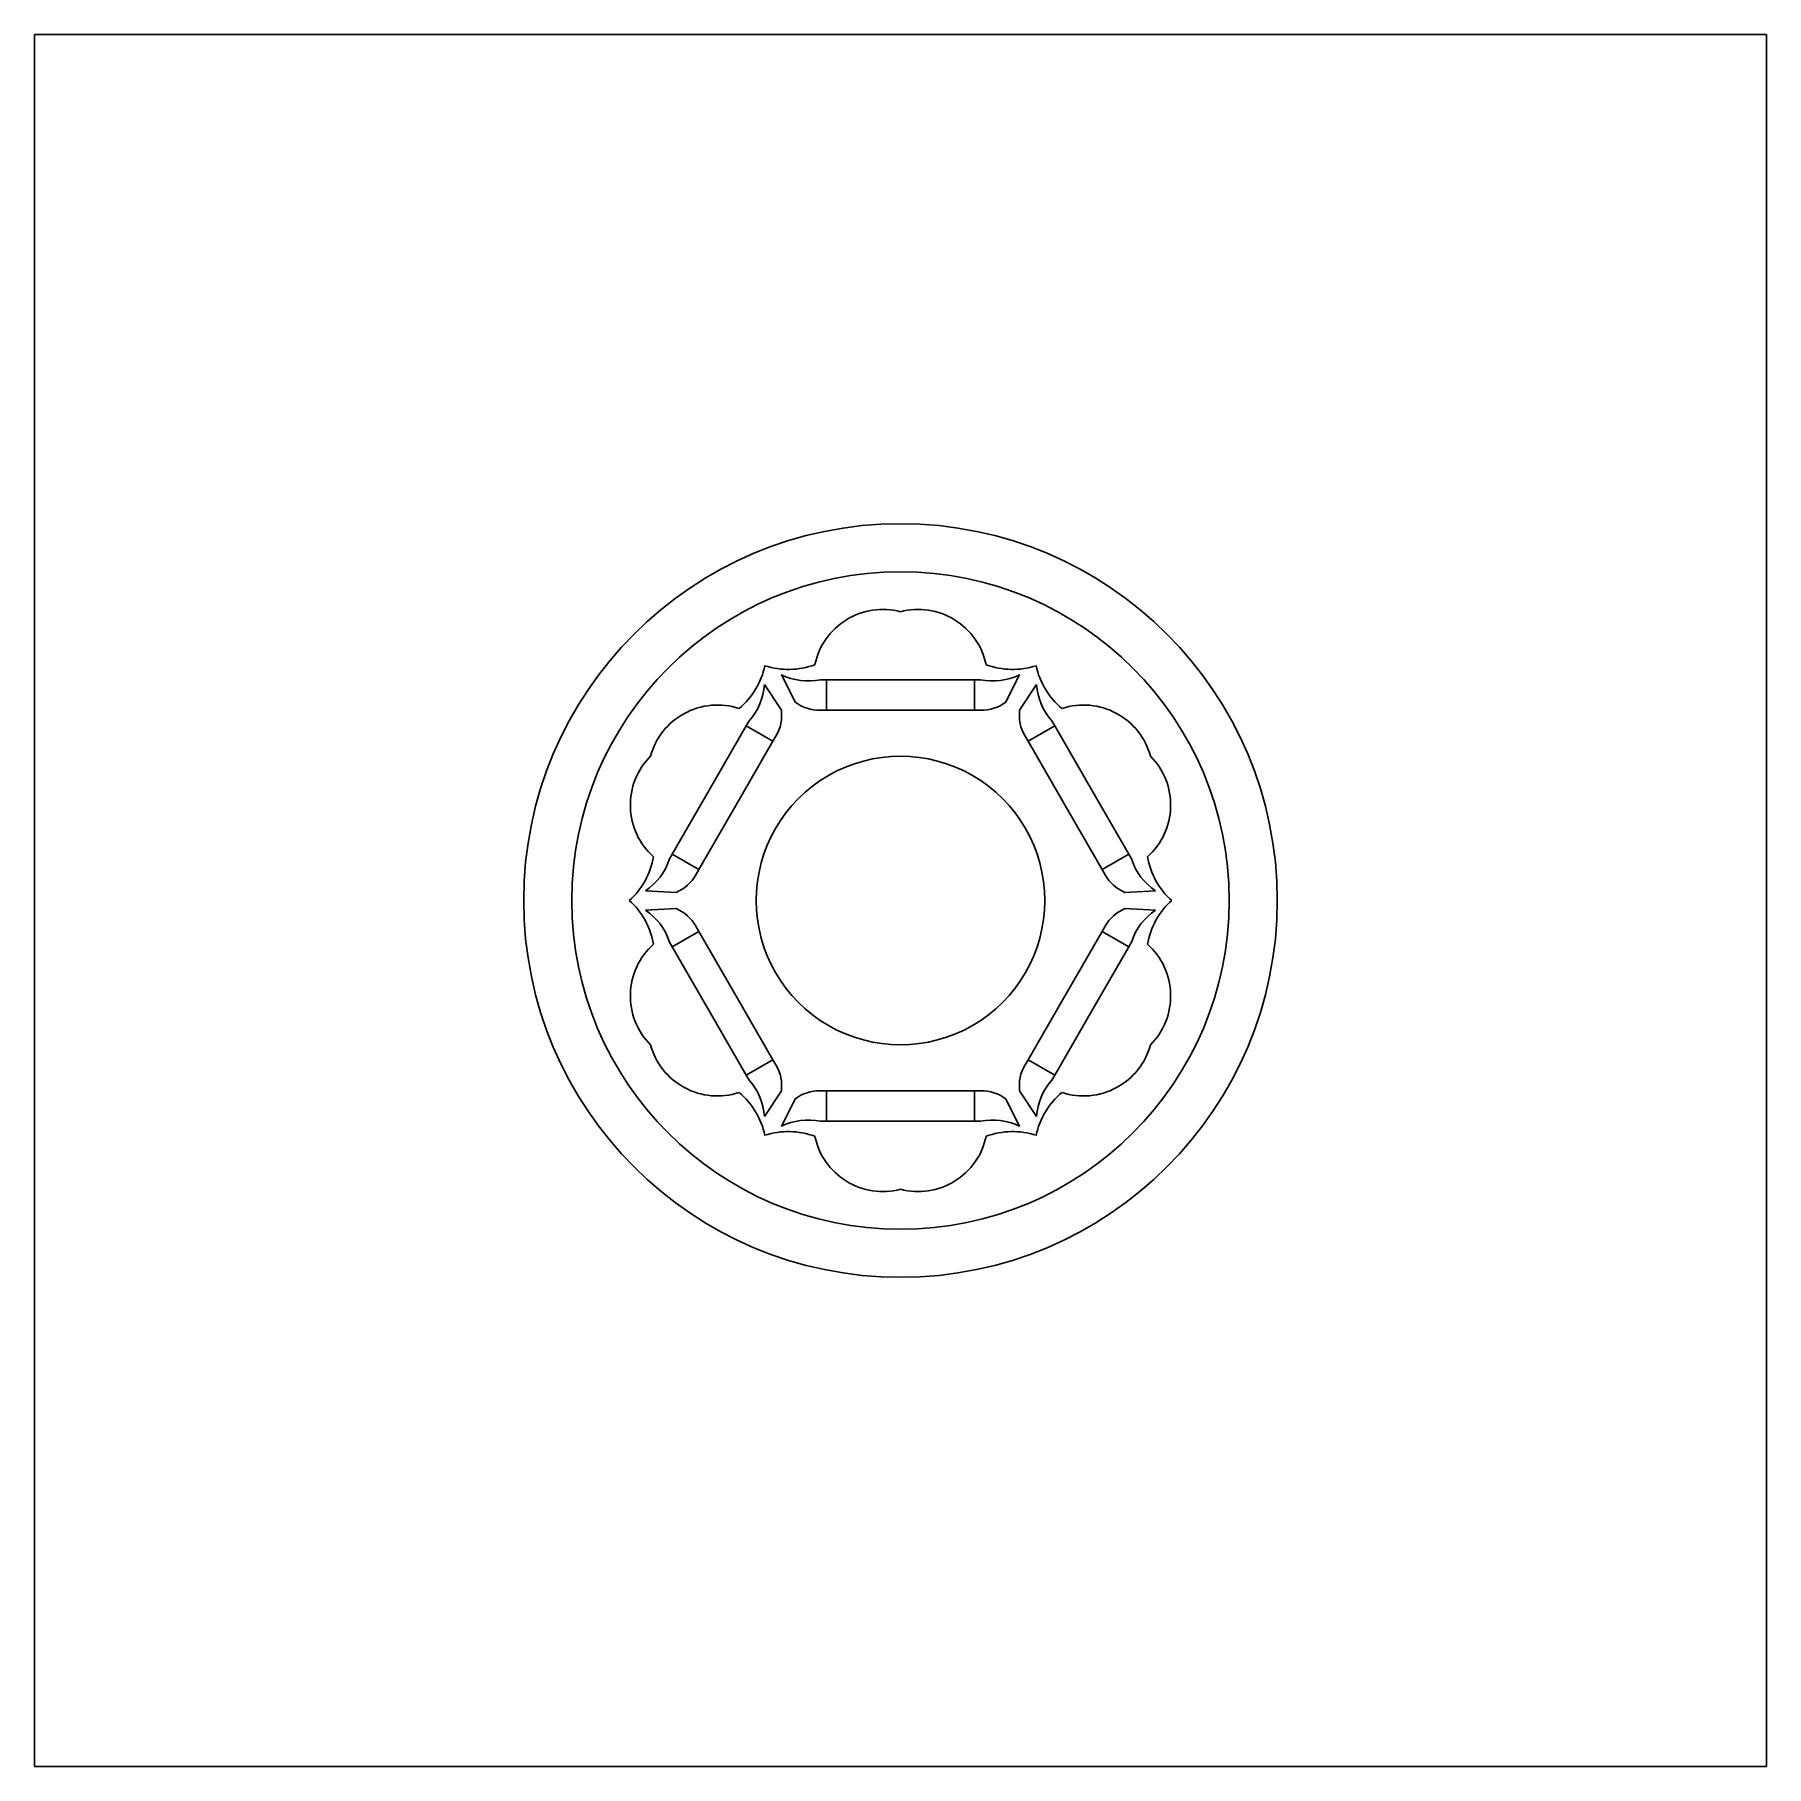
# Model space of a CAD drawing. Extents: x -54 to 54, y -54 to 54.
import ezdxf

# ---------------------------------------------------------------- set-up
doc = ezdxf.new("R2010")
doc.units = 0
doc.layers.add('default', color=7, linetype='CONTINUOUS')

msp = doc.modelspace()

# ---------------------------------------------------------------- linework, layer by layer
at = {"layer": 'default'}
for p, q in [((-54, -54), (-54, 54)), ((-54, 54), (54, 54)), ((54, 54), (54, -54)), ((-7.43, 14.09), (-6.57, 12.37)), ((7.43, 14.09), (6.57, 12.37)), ((-8.49, 13.47), (-7.43, 11.87)), ((-4.99, 13.77), (-4.62, 13.77)), ((-4.62, 13.77), (0, 13.77)), ((-4.62, 11.86), (-4.62, 13.77)), ((4.62, 13.77), (0, 13.77)), ((4.99, 13.77), (4.62, 13.77)), ((4.62, 11.86), (4.62, 13.77)), ((8.49, 13.47), (7.43, 11.87)), ((-9.62, 10.89), (-11.93, 6.89)), ((-9.43, 11.21), (-9.62, 10.89)), ((-7.96, 9.93), (-9.62, 10.89)), ((-4.99, 11.86), (-4.62, 11.86)), ((-4.62, 11.86), (0, 11.86)), ((4.62, 11.86), (0, 11.86)), ((4.99, 11.86), (4.62, 11.86)), ((7.96, 9.93), (9.62, 10.89)), ((9.43, 11.21), (9.62, 10.89)), ((9.62, 10.89), (11.93, 6.89)), ((-7.96, 9.93), (-10.27, 5.93)), ((-7.77, 10.25), (-7.96, 9.93)), ((7.77, 10.25), (7.96, 9.93)), ((7.96, 9.93), (10.27, 5.93)), ((-14.24, 2.88), (-11.93, 6.89)), ((14.24, 2.88), (11.93, 6.89)), ((-12.58, 1.93), (-10.27, 5.93)), ((12.58, 1.93), (10.27, 5.93)), ((-14.42, 2.56), (-14.24, 2.88)), ((-12.58, 1.93), (-14.24, 2.88)), ((12.58, 1.93), (14.24, 2.88)), ((14.42, 2.56), (14.24, 2.88)), ((-12.76, 1.6), (-12.58, 1.93)), ((12.76, 1.6), (12.58, 1.93)), ((-15.91, 0.61), (-14, 0.5)), ((15.91, 0.61), (14, 0.5)), ((-15.91, -0.61), (-14, -0.5)), ((15.91, -0.61), (14, -0.5)), ((-12.58, -1.93), (-14.24, -2.88)), ((-12.76, -1.6), (-12.58, -1.93)), ((-12.58, -1.93), (-10.27, -5.93)), ((12.58, -1.93), (10.27, -5.93)), ((12.76, -1.6), (12.58, -1.93)), ((12.58, -1.93), (14.24, -2.88)), ((-14.42, -2.56), (-14.24, -2.88)), ((-14.24, -2.88), (-11.93, -6.89)), ((14.24, -2.88), (11.93, -6.89)), ((14.42, -2.56), (14.24, -2.88)), ((-7.96, -9.93), (-10.27, -5.93)), ((7.96, -9.93), (10.27, -5.93)), ((-9.62, -10.89), (-11.93, -6.89)), ((9.62, -10.89), (11.93, -6.89)), ((-7.96, -9.93), (-9.62, -10.89)), ((-7.77, -10.25), (-7.96, -9.93)), ((7.77, -10.25), (7.96, -9.93)), ((7.96, -9.93), (9.62, -10.89)), ((-9.43, -11.21), (-9.62, -10.89)), ((-8.49, -13.47), (-7.43, -11.87)), ((-4.99, -11.86), (-4.62, -11.86)), ((-4.62, -11.86), (0, -11.86)), ((-4.62, -11.86), (-4.62, -13.77)), ((4.62, -11.86), (0, -11.86)), ((4.99, -11.86), (4.62, -11.86)), ((4.62, -11.86), (4.62, -13.77)), ((8.49, -13.47), (7.43, -11.87)), ((9.43, -11.21), (9.62, -10.89)), ((-7.43, -14.09), (-6.57, -12.37)), ((7.43, -14.09), (6.57, -12.37)), ((-4.99, -13.77), (-4.62, -13.77)), ((-4.62, -13.77), (0, -13.77)), ((4.62, -13.77), (0, -13.77)), ((4.99, -13.77), (4.62, -13.77)), ((54, -54), (-54, -54))]:
    msp.add_line(p, q, dxfattribs=at)
for centre, radius, start, end in [((0, 0), 23.5, 0, 180), ((0, 0), 20.5, 0, 180), ((-1.11, 13.83), 4.32, 75.1303, 168.1793), ((1.11, 13.83), 4.32, 11.8207, 104.8697), ((-13.11, 15.64), 4.76, 309.6728, 347.959), ((-6.99, 19.17), 4.76, 252.041, 290.3272), ((-5.76, 17.43), 3.74, 243.4723, 281.7584), ((5.76, 17.43), 3.74, 258.2416, 296.5277), ((6.99, 19.17), 4.76, 249.6728, 287.959), ((13.11, 15.64), 4.76, 192.041, 230.3272), ((-12.22, 13.7), 3.74, 318.2416, 356.5277), ((12.22, 13.7), 3.74, 183.4723, 221.7584), ((-11.42, 7.87), 4.32, 71.8207, 164.8697), ((-5.04, 14.38), 2.52, 232.668, 270.9542), ((5.04, 14.38), 2.52, 269.0458, 307.332), ((11.42, 7.87), 4.32, 15.1303, 108.1793), ((-9.93, 11.55), 2.52, 329.0458, 7.332), ((9.93, 11.55), 2.52, 172.668, 210.9542), ((-12.53, 5.95), 4.32, 135.1303, 228.1793), ((0, 0), 9, 60, 120), ((12.53, 5.95), 4.32, 311.8207, 44.8697), ((0, 0), 9, 120, 180), ((0, 0), 9, 0, 60), ((-20.1, 3.53), 4.76, 312.041, 350.3272), ((-17.97, 3.73), 3.74, 303.4723, 341.7584), ((17.97, 3.73), 3.74, 198.2416, 236.5277), ((20.1, 3.53), 4.76, 189.6728, 227.959), ((-14.97, 2.83), 2.52, 292.668, 330.9542), ((14.97, 2.83), 2.52, 209.0458, 247.332), ((0, 0), 23.5, 180, 0), ((0, 0), 20.5, 180, 0), ((-20.1, -3.53), 4.76, 9.6728, 47.959), ((0, 0), 9, 180, 240), ((0, 0), 9, 300, 0), ((-17.97, -3.73), 3.74, 18.2416, 56.5277), ((-14.97, -2.83), 2.52, 29.0458, 67.332), ((14.97, -2.83), 2.52, 112.668, 150.9542), ((17.97, -3.73), 3.74, 123.4723, 161.7584), ((20.1, -3.53), 4.76, 132.041, 170.3272), ((-12.53, -5.95), 4.32, 131.8207, 224.8697), ((12.53, -5.95), 4.32, 315.1303, 48.1793), ((0, 0), 9, 240, 300), ((-11.42, -7.87), 4.32, 195.1303, 288.1793), ((11.42, -7.87), 4.32, 251.8207, 344.8697), ((-9.93, -11.55), 2.52, 352.668, 30.9542), ((9.93, -11.55), 2.52, 149.0458, 187.332), ((-12.22, -13.7), 3.74, 3.4723, 41.7584), ((-5.04, -14.38), 2.52, 89.0458, 127.332), ((5.04, -14.38), 2.52, 52.668, 90.9542), ((12.22, -13.7), 3.74, 138.2416, 176.5277), ((-13.11, -15.64), 4.76, 12.041, 50.3272), ((13.11, -15.64), 4.76, 129.6728, 167.959), ((-5.76, -17.43), 3.74, 78.2416, 116.5277), ((5.76, -17.43), 3.74, 63.4723, 101.7584), ((-6.99, -19.17), 4.76, 69.6728, 107.959), ((-1.11, -13.83), 4.32, 191.8207, 284.8697), ((1.11, -13.83), 4.32, 255.1303, 348.1793), ((6.99, -19.17), 4.76, 72.041, 110.3272)]:
    msp.add_arc(centre, radius, start, end, dxfattribs=at)

doc.saveas('drawing.dxf')
